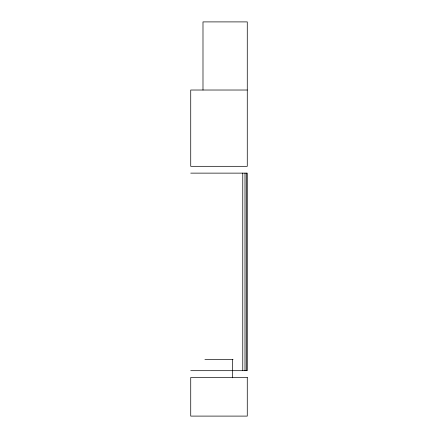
<?xml version="1.0" encoding="UTF-8"?>
<svg xmlns="http://www.w3.org/2000/svg" width="438" height="438" viewBox="0 0 438 438"><rect width="100%" height="100%" fill="white"/><g stroke="black" fill="none" stroke-linecap="round" stroke-linejoin="round"><path stroke-width="0.66" d="M247.273 90.02L190.727 90.02L190.727 166.32L247.273 166.32L247.273 21.9L202.991 21.9L202.991 90.02M190.727 173.13L247.273 173.13L247.273 370.685L190.727 370.685M204.924 359.33L233.076 359.33M246.309 173.13L246.309 370.685M244.99 173.13L244.99 370.685M242.767 173.13L242.767 370.685M232.6 359.33L232.6 377.797M247.273 377.496L190.727 377.496L190.727 416.1L247.273 416.1L247.273 377.496"/></g></svg>
